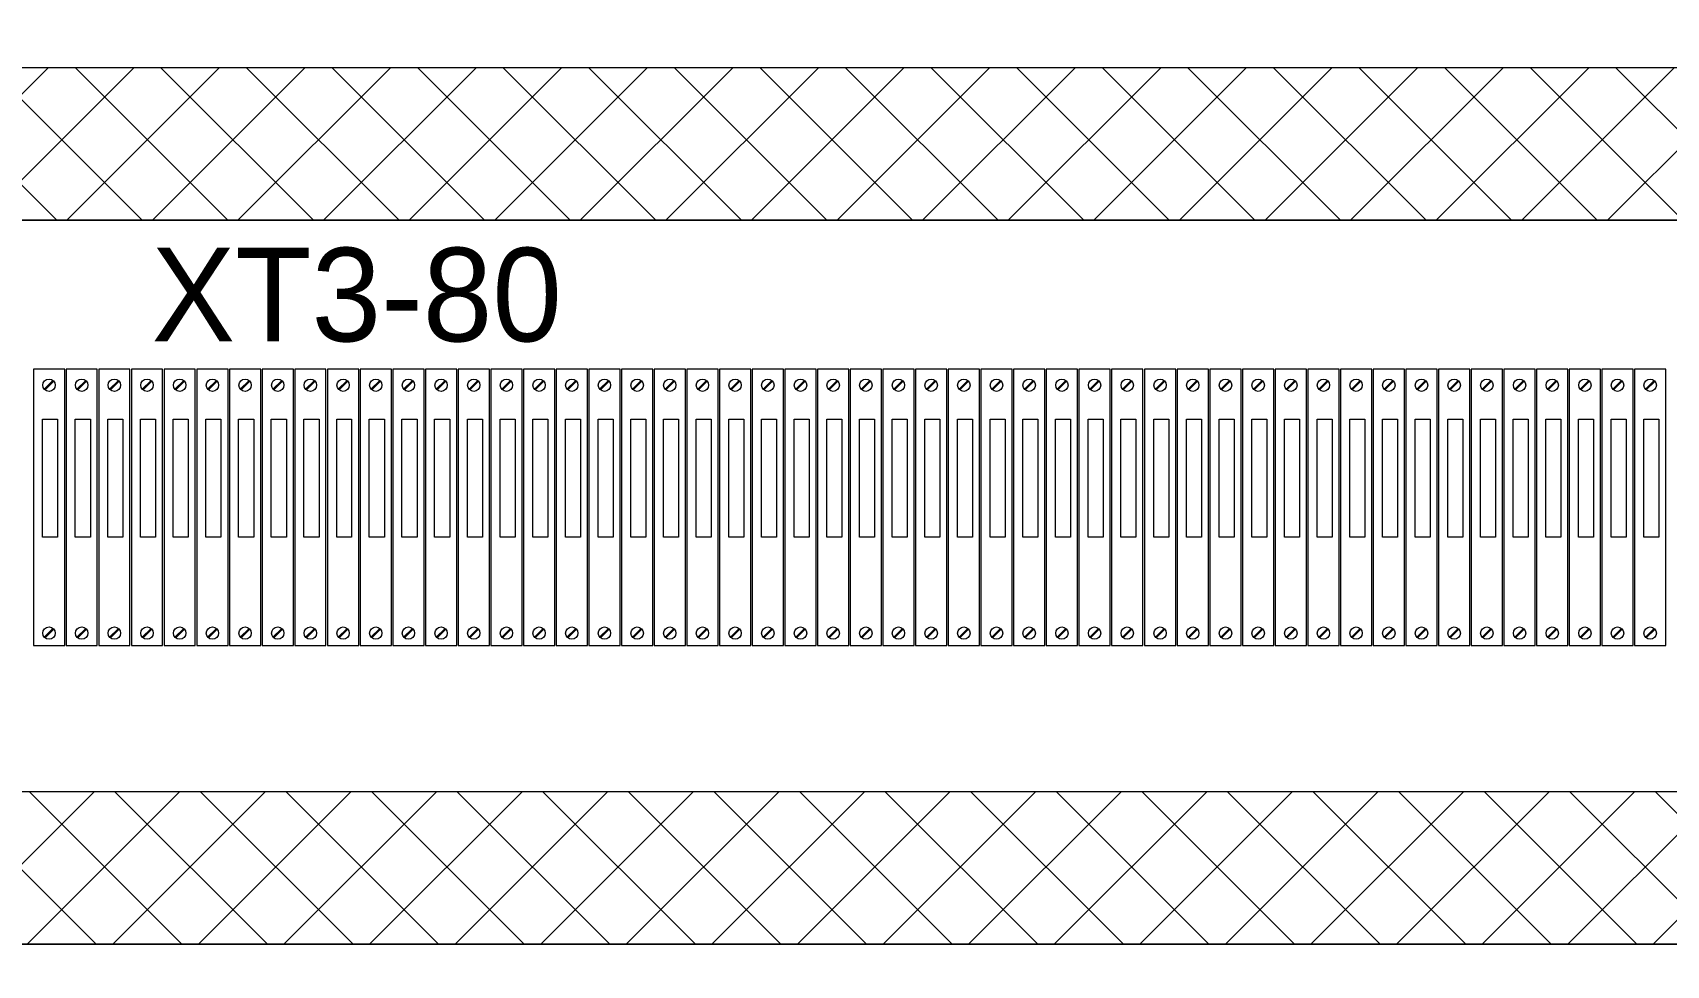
# Model space of a CAD drawing. Header units: millimetres. Extents: x 32626 to 72822, y 60047 to 123188.
# Drawn here: x 38763.5 to 39020.7, y 65049.5 to 65196.4 of the extents above; entities that cross this region are included whole.
import ezdxf

# ---------------------------------------------------------------- set-up
doc = ezdxf.new("R2010")
doc.units = ezdxf.units.MM
doc.header["$LTSCALE"] = 10
doc.layers.add('1轮廓实线层', color=7, linetype='Continuous', lineweight=18)
doc.layers.add('6文字层', color=3, linetype='Continuous', lineweight=18)
doc.styles.add('样式 1', font='SIMYOU.TTF', dxfattribs={"width": 0.75})

msp = doc.modelspace()

# ---------------------------------------------------------------- hatches: boundary and pattern name
at = {"layer": '1轮廓实线层'}
h = msp.add_hatch(dxfattribs=at)
h.set_pattern_fill('ANSI37', color=256, scale=3, style=0)
h.set_pattern_definition([(45, (7301.284, -2091.581), (-6.7351921, 6.7351921), []), (135, (7301.284, -2091.581), (-6.7351921, -6.7351921), [])])
h.paths.add_polyline_path([(38725.51, 64927.13), (38725.51, 65322.25), (39458.98, 65322.25), (39458.98, 64927.13)])
h.paths.add_polyline_path([(38748.93, 65298.85), (39435.56, 65298.85), (39435.56, 65190.85), (38748.93, 65190.85)], flags=16)
h.paths.add_polyline_path([(38748.91, 65166.85), (39435.58, 65166.85), (39435.58, 65076.85), (38748.91, 65076.85)], flags=16)
h.paths.add_polyline_path([(38748.91, 65052.85), (39435.58, 65052.85), (39435.58, 64951.12), (38748.91, 64951.12)], flags=16)

# ---------------------------------------------------------------- linework, layer by layer
for p, q in [((39194.98, 65190.85), (38748.91, 65190.85)), ((39435.56, 65190.85), (38748.93, 65190.85)), ((39194.98, 65166.85), (38748.91, 65166.85)), ((38748.91, 65166.85), (39435.58, 65166.85)), ((39194.98, 65076.85), (38748.91, 65076.85)), ((39435.58, 65076.85), (38748.91, 65076.85)), ((39194.98, 65052.85), (38748.91, 65052.85)), ((38748.91, 65052.85), (39435.58, 65052.85))]:
    msp.add_line(p, q, dxfattribs=at)
at = {"layer": '1轮廓实线层', "lineweight": 13}
for p, q in [((38768.57, 65143.41), (38763.65, 65143.41)), ((38763.65, 65143.41), (38763.65, 65099.91)), ((38768.57, 65099.91), (38768.57, 65143.41)), ((38773.71, 65143.41), (38768.79, 65143.41)), ((38768.79, 65143.41), (38768.79, 65099.91)), ((38773.71, 65099.91), (38773.71, 65143.41)), ((38778.85, 65143.41), (38773.93, 65143.41)), ((38773.93, 65143.41), (38773.93, 65099.91)), ((38778.85, 65099.91), (38778.85, 65143.41)), ((38783.99, 65143.41), (38779.07, 65143.41)), ((38779.07, 65143.41), (38779.07, 65099.91)), ((38783.99, 65099.91), (38783.99, 65143.41)), ((38789.13, 65143.41), (38784.21, 65143.41)), ((38784.21, 65143.41), (38784.21, 65099.91)), ((38789.13, 65099.91), (38789.13, 65143.41)), ((38794.28, 65143.41), (38789.36, 65143.41)), ((38789.36, 65143.41), (38789.36, 65099.91)), ((38794.28, 65099.91), (38794.28, 65143.41)), ((38799.42, 65143.41), (38794.5, 65143.41)), ((38794.5, 65143.41), (38794.5, 65099.91)), ((38799.42, 65099.91), (38799.42, 65143.41)), ((38804.56, 65143.41), (38799.64, 65143.41)), ((38799.64, 65143.41), (38799.64, 65099.91)), ((38804.56, 65099.91), (38804.56, 65143.41)), ((38809.7, 65143.41), (38804.78, 65143.41)), ((38804.78, 65143.41), (38804.78, 65099.91)), ((38809.7, 65099.91), (38809.7, 65143.41)), ((38814.85, 65143.41), (38809.93, 65143.41)), ((38809.93, 65143.41), (38809.93, 65099.91)), ((38814.85, 65099.91), (38814.85, 65143.41)), ((38819.99, 65143.41), (38815.07, 65143.41)), ((38815.07, 65143.41), (38815.07, 65099.91)), ((38819.99, 65099.91), (38819.99, 65143.41)), ((38825.13, 65143.41), (38820.21, 65143.41)), ((38820.21, 65143.41), (38820.21, 65099.91)), ((38825.13, 65099.91), (38825.13, 65143.41)), ((38830.27, 65143.41), (38825.35, 65143.41)), ((38825.35, 65143.41), (38825.35, 65099.91)), ((38830.27, 65099.91), (38830.27, 65143.41)), ((38835.42, 65143.41), (38830.5, 65143.41)), ((38830.5, 65143.41), (38830.5, 65099.91)), ((38835.42, 65099.91), (38835.42, 65143.41)), ((38840.56, 65143.41), (38835.64, 65143.41)), ((38835.64, 65143.41), (38835.64, 65099.91)), ((38840.56, 65099.91), (38840.56, 65143.41)), ((38845.7, 65143.41), (38840.78, 65143.41)), ((38840.78, 65143.41), (38840.78, 65099.91)), ((38845.7, 65099.91), (38845.7, 65143.41)), ((38850.84, 65143.41), (38845.92, 65143.41)), ((38845.92, 65143.41), (38845.92, 65099.91)), ((38850.84, 65099.91), (38850.84, 65143.41)), ((38855.98, 65143.41), (38851.06, 65143.41)), ((38851.06, 65143.41), (38851.06, 65099.91)), ((38855.98, 65099.91), (38855.98, 65143.41)), ((38861.13, 65143.41), (38856.21, 65143.41)), ((38856.21, 65143.41), (38856.21, 65099.91)), ((38861.13, 65099.91), (38861.13, 65143.41)), ((38866.27, 65143.41), (38861.35, 65143.41)), ((38861.35, 65143.41), (38861.35, 65099.91)), ((38866.27, 65099.91), (38866.27, 65143.41)), ((38871.41, 65143.41), (38866.49, 65143.41)), ((38866.49, 65143.41), (38866.49, 65099.91)), ((38871.41, 65099.91), (38871.41, 65143.41)), ((38876.55, 65143.41), (38871.63, 65143.41)), ((38871.63, 65143.41), (38871.63, 65099.91)), ((38876.55, 65099.91), (38876.55, 65143.41)), ((38881.7, 65143.41), (38876.78, 65143.41)), ((38876.78, 65143.41), (38876.78, 65099.91)), ((38881.7, 65099.91), (38881.7, 65143.41)), ((38886.84, 65143.41), (38881.92, 65143.41)), ((38881.92, 65143.41), (38881.92, 65099.91)), ((38886.84, 65099.91), (38886.84, 65143.41)), ((38891.98, 65143.41), (38887.06, 65143.41)), ((38887.06, 65143.41), (38887.06, 65099.91)), ((38891.98, 65099.91), (38891.98, 65143.41)), ((38897.12, 65143.41), (38892.2, 65143.41)), ((38892.2, 65143.41), (38892.2, 65099.91)), ((38897.12, 65099.91), (38897.12, 65143.41)), ((38902.26, 65143.41), (38897.34, 65143.41)), ((38897.34, 65143.41), (38897.34, 65099.91)), ((38902.26, 65099.91), (38902.26, 65143.41)), ((38907.41, 65143.41), (38902.49, 65143.41)), ((38902.49, 65143.41), (38902.49, 65099.91)), ((38907.41, 65099.91), (38907.41, 65143.41)), ((38912.55, 65143.41), (38907.63, 65143.41)), ((38907.63, 65143.41), (38907.63, 65099.91)), ((38912.55, 65099.91), (38912.55, 65143.41)), ((38917.69, 65143.41), (38912.77, 65143.41)), ((38912.77, 65143.41), (38912.77, 65099.91)), ((38917.69, 65099.91), (38917.69, 65143.41)), ((38922.83, 65143.41), (38917.91, 65143.41)), ((38917.91, 65143.41), (38917.91, 65099.91)), ((38922.83, 65099.91), (38922.83, 65143.41)), ((38927.98, 65143.41), (38923.06, 65143.41)), ((38923.06, 65143.41), (38923.06, 65099.91)), ((38927.98, 65099.91), (38927.98, 65143.41)), ((38933.12, 65143.41), (38928.2, 65143.41)), ((38928.2, 65143.41), (38928.2, 65099.91)), ((38933.12, 65099.91), (38933.12, 65143.41)), ((38938.26, 65143.41), (38933.34, 65143.41)), ((38933.34, 65143.41), (38933.34, 65099.91)), ((38938.26, 65099.91), (38938.26, 65143.41)), ((38943.44, 65143.41), (38938.52, 65143.41)), ((38938.52, 65143.41), (38938.52, 65099.91)), ((38943.44, 65099.91), (38943.44, 65143.41)), ((38948.58, 65143.41), (38943.66, 65143.41)), ((38943.66, 65143.41), (38943.66, 65099.91)), ((38948.58, 65099.91), (38948.58, 65143.41)), ((38953.73, 65143.41), (38948.81, 65143.41)), ((38948.81, 65143.41), (38948.81, 65099.91)), ((38953.73, 65099.91), (38953.73, 65143.41)), ((38958.87, 65143.41), (38953.95, 65143.41)), ((38953.95, 65143.41), (38953.95, 65099.91)), ((38958.87, 65099.91), (38958.87, 65143.41)), ((38964.01, 65143.41), (38959.09, 65143.41)), ((38959.09, 65143.41), (38959.09, 65099.91)), ((38964.01, 65099.91), (38964.01, 65143.41)), ((38969.15, 65143.41), (38964.23, 65143.41)), ((38964.23, 65143.41), (38964.23, 65099.91)), ((38969.15, 65099.91), (38969.15, 65143.41)), ((38974.29, 65143.41), (38969.37, 65143.41)), ((38969.37, 65143.41), (38969.37, 65099.91)), ((38974.29, 65099.91), (38974.29, 65143.41)), ((38979.44, 65143.41), (38974.52, 65143.41)), ((38974.52, 65143.41), (38974.52, 65099.91)), ((38979.44, 65099.91), (38979.44, 65143.41)), ((38984.58, 65143.41), (38979.66, 65143.41)), ((38979.66, 65143.41), (38979.66, 65099.91)), ((38984.58, 65099.91), (38984.58, 65143.41)), ((38989.72, 65143.41), (38984.8, 65143.41)), ((38984.8, 65143.41), (38984.8, 65099.91)), ((38989.72, 65099.91), (38989.72, 65143.41)), ((38994.86, 65143.41), (38989.94, 65143.41)), ((38989.94, 65143.41), (38989.94, 65099.91)), ((38994.86, 65099.91), (38994.86, 65143.41)), ((39000.01, 65143.41), (38995.09, 65143.41)), ((38995.09, 65143.41), (38995.09, 65099.91)), ((39000.01, 65099.91), (39000.01, 65143.41)), ((39005.15, 65143.41), (39000.23, 65143.41)), ((39000.23, 65143.41), (39000.23, 65099.91)), ((39005.15, 65099.91), (39005.15, 65143.41)), ((39010.29, 65143.41), (39005.37, 65143.41)), ((39005.37, 65143.41), (39005.37, 65099.91)), ((39010.29, 65099.91), (39010.29, 65143.41)), ((39015.43, 65143.41), (39010.51, 65143.41)), ((39010.51, 65143.41), (39010.51, 65099.91)), ((39015.43, 65099.91), (39015.43, 65143.41)), ((39020.57, 65143.41), (39015.65, 65143.41)), ((39015.65, 65143.41), (39015.65, 65099.91)), ((39020.57, 65099.91), (39020.57, 65143.41)), ((38765.36, 65140.25), (38766.73, 65141.63)), ((38765.48, 65140.13), (38766.86, 65141.51)), ((38770.5, 65140.25), (38771.88, 65141.63)), ((38770.62, 65140.13), (38772, 65141.51)), ((38775.64, 65140.25), (38777.02, 65141.63)), ((38775.76, 65140.13), (38777.14, 65141.51)), ((38780.78, 65140.25), (38782.16, 65141.63)), ((38780.9, 65140.13), (38782.28, 65141.51)), ((38785.92, 65140.25), (38787.3, 65141.63)), ((38786.05, 65140.13), (38787.42, 65141.51)), ((38791.07, 65140.25), (38792.45, 65141.63)), ((38791.19, 65140.13), (38792.57, 65141.51)), ((38796.21, 65140.25), (38797.59, 65141.63)), ((38796.33, 65140.13), (38797.71, 65141.51)), ((38801.35, 65140.25), (38802.73, 65141.63)), ((38801.47, 65140.13), (38802.85, 65141.51)), ((38806.49, 65140.25), (38807.87, 65141.63)), ((38806.61, 65140.13), (38807.99, 65141.51)), ((38811.64, 65140.25), (38813.02, 65141.63)), ((38811.76, 65140.13), (38813.14, 65141.51)), ((38816.78, 65140.25), (38818.16, 65141.63)), ((38816.9, 65140.13), (38818.28, 65141.51)), ((38821.92, 65140.25), (38823.3, 65141.63)), ((38822.04, 65140.13), (38823.42, 65141.51)), ((38827.06, 65140.25), (38828.44, 65141.63)), ((38827.18, 65140.13), (38828.56, 65141.51)), ((38832.21, 65140.25), (38833.58, 65141.63)), ((38832.33, 65140.13), (38833.71, 65141.51)), ((38837.35, 65140.25), (38838.73, 65141.63)), ((38837.47, 65140.13), (38838.85, 65141.51)), ((38842.49, 65140.25), (38843.87, 65141.63)), ((38842.61, 65140.13), (38843.99, 65141.51)), ((38847.63, 65140.25), (38849.01, 65141.63)), ((38847.75, 65140.13), (38849.13, 65141.51)), ((38852.77, 65140.25), (38854.15, 65141.63)), ((38852.9, 65140.13), (38854.27, 65141.51)), ((38857.92, 65140.25), (38859.3, 65141.63)), ((38858.04, 65140.13), (38859.42, 65141.51)), ((38863.06, 65140.25), (38864.44, 65141.63)), ((38863.18, 65140.13), (38864.56, 65141.51)), ((38868.2, 65140.25), (38869.58, 65141.63)), ((38868.32, 65140.13), (38869.7, 65141.51)), ((38873.34, 65140.25), (38874.72, 65141.63)), ((38873.46, 65140.13), (38874.84, 65141.51)), ((38878.49, 65140.25), (38879.86, 65141.63)), ((38878.61, 65140.13), (38879.99, 65141.51)), ((38883.63, 65140.25), (38885.01, 65141.63)), ((38883.75, 65140.13), (38885.13, 65141.51)), ((38888.77, 65140.25), (38890.15, 65141.63)), ((38888.89, 65140.13), (38890.27, 65141.51)), ((38893.91, 65140.25), (38895.29, 65141.63)), ((38894.03, 65140.13), (38895.41, 65141.51)), ((38899.05, 65140.25), (38900.43, 65141.63)), ((38899.18, 65140.13), (38900.55, 65141.51)), ((38904.2, 65140.25), (38905.58, 65141.63)), ((38904.32, 65140.13), (38905.7, 65141.51)), ((38909.34, 65140.25), (38910.72, 65141.63)), ((38909.46, 65140.13), (38910.84, 65141.51)), ((38914.48, 65140.25), (38915.86, 65141.63)), ((38914.6, 65140.13), (38915.98, 65141.51)), ((38919.62, 65140.25), (38921, 65141.63)), ((38919.74, 65140.13), (38921.12, 65141.51)), ((38924.77, 65140.25), (38926.15, 65141.63)), ((38924.89, 65140.13), (38926.27, 65141.51)), ((38929.91, 65140.25), (38931.29, 65141.63)), ((38930.03, 65140.13), (38931.41, 65141.51)), ((38935.05, 65140.25), (38936.43, 65141.63)), ((38935.17, 65140.13), (38936.55, 65141.51)), ((38940.23, 65140.25), (38941.61, 65141.63)), ((38940.35, 65140.13), (38941.73, 65141.51)), ((38945.37, 65140.25), (38946.75, 65141.63)), ((38945.49, 65140.13), (38946.87, 65141.51)), ((38950.52, 65140.25), (38951.89, 65141.63)), ((38950.64, 65140.13), (38952.02, 65141.51)), ((38955.66, 65140.25), (38957.04, 65141.63)), ((38955.78, 65140.13), (38957.16, 65141.51)), ((38960.8, 65140.25), (38962.18, 65141.63)), ((38960.92, 65140.13), (38962.3, 65141.51)), ((38965.94, 65140.25), (38967.32, 65141.63)), ((38966.06, 65140.13), (38967.44, 65141.51)), ((38971.08, 65140.25), (38972.46, 65141.63)), ((38971.21, 65140.13), (38972.58, 65141.51)), ((38976.23, 65140.25), (38977.61, 65141.63)), ((38976.35, 65140.13), (38977.73, 65141.51)), ((38981.37, 65140.25), (38982.75, 65141.63)), ((38981.49, 65140.13), (38982.87, 65141.51)), ((38986.51, 65140.25), (38987.89, 65141.63)), ((38986.63, 65140.13), (38988.01, 65141.51)), ((38991.65, 65140.25), (38993.03, 65141.63)), ((38991.77, 65140.13), (38993.15, 65141.51)), ((38996.8, 65140.25), (38998.18, 65141.63)), ((38996.92, 65140.13), (38998.3, 65141.51)), ((39001.94, 65140.25), (39003.32, 65141.63)), ((39002.06, 65140.13), (39003.44, 65141.51)), ((39007.08, 65140.25), (39008.46, 65141.63)), ((39007.2, 65140.13), (39008.58, 65141.51)), ((39012.22, 65140.25), (39013.6, 65141.63)), ((39012.34, 65140.13), (39013.72, 65141.51)), ((39017.37, 65140.25), (39018.74, 65141.63)), ((39017.49, 65140.13), (39018.87, 65141.51)), ((38765.36, 65101.23), (38766.73, 65102.6)), ((38765.48, 65101.1), (38766.86, 65102.48)), ((38770.5, 65101.23), (38771.88, 65102.6)), ((38770.62, 65101.1), (38772, 65102.48)), ((38775.64, 65101.23), (38777.02, 65102.6)), ((38775.76, 65101.1), (38777.14, 65102.48)), ((38780.78, 65101.23), (38782.16, 65102.6)), ((38780.9, 65101.1), (38782.28, 65102.48)), ((38785.92, 65101.23), (38787.3, 65102.6)), ((38786.05, 65101.1), (38787.42, 65102.48)), ((38791.07, 65101.23), (38792.45, 65102.6)), ((38791.19, 65101.1), (38792.57, 65102.48)), ((38796.21, 65101.23), (38797.59, 65102.6)), ((38796.33, 65101.1), (38797.71, 65102.48)), ((38801.35, 65101.23), (38802.73, 65102.6)), ((38801.47, 65101.1), (38802.85, 65102.48)), ((38806.49, 65101.23), (38807.87, 65102.6)), ((38806.61, 65101.1), (38807.99, 65102.48)), ((38811.64, 65101.23), (38813.02, 65102.6)), ((38811.76, 65101.1), (38813.14, 65102.48)), ((38816.78, 65101.23), (38818.16, 65102.6)), ((38816.9, 65101.1), (38818.28, 65102.48)), ((38821.92, 65101.23), (38823.3, 65102.6)), ((38822.04, 65101.1), (38823.42, 65102.48)), ((38827.06, 65101.23), (38828.44, 65102.6)), ((38827.18, 65101.1), (38828.56, 65102.48)), ((38832.21, 65101.23), (38833.58, 65102.6)), ((38832.33, 65101.1), (38833.71, 65102.48)), ((38837.35, 65101.23), (38838.73, 65102.6)), ((38837.47, 65101.1), (38838.85, 65102.48)), ((38842.49, 65101.23), (38843.87, 65102.6)), ((38842.61, 65101.1), (38843.99, 65102.48)), ((38847.63, 65101.23), (38849.01, 65102.6)), ((38847.75, 65101.1), (38849.13, 65102.48)), ((38852.77, 65101.23), (38854.15, 65102.6)), ((38852.9, 65101.1), (38854.27, 65102.48)), ((38857.92, 65101.23), (38859.3, 65102.6)), ((38858.04, 65101.1), (38859.42, 65102.48)), ((38863.06, 65101.23), (38864.44, 65102.6)), ((38863.18, 65101.1), (38864.56, 65102.48)), ((38868.2, 65101.23), (38869.58, 65102.6)), ((38868.32, 65101.1), (38869.7, 65102.48)), ((38873.34, 65101.23), (38874.72, 65102.6)), ((38873.46, 65101.1), (38874.84, 65102.48)), ((38878.49, 65101.23), (38879.86, 65102.6)), ((38878.61, 65101.1), (38879.99, 65102.48)), ((38883.63, 65101.23), (38885.01, 65102.6)), ((38883.75, 65101.1), (38885.13, 65102.48)), ((38888.77, 65101.23), (38890.15, 65102.6)), ((38888.89, 65101.1), (38890.27, 65102.48)), ((38893.91, 65101.23), (38895.29, 65102.6)), ((38894.03, 65101.1), (38895.41, 65102.48)), ((38899.05, 65101.23), (38900.43, 65102.6)), ((38899.18, 65101.1), (38900.55, 65102.48)), ((38904.2, 65101.23), (38905.58, 65102.6)), ((38904.32, 65101.1), (38905.7, 65102.48)), ((38909.34, 65101.23), (38910.72, 65102.6)), ((38909.46, 65101.1), (38910.84, 65102.48)), ((38914.48, 65101.23), (38915.86, 65102.6)), ((38914.6, 65101.1), (38915.98, 65102.48)), ((38919.62, 65101.23), (38921, 65102.6)), ((38919.74, 65101.1), (38921.12, 65102.48)), ((38924.77, 65101.23), (38926.15, 65102.6)), ((38924.89, 65101.1), (38926.27, 65102.48)), ((38929.91, 65101.23), (38931.29, 65102.6)), ((38930.03, 65101.1), (38931.41, 65102.48)), ((38935.05, 65101.23), (38936.43, 65102.6)), ((38935.17, 65101.1), (38936.55, 65102.48)), ((38940.23, 65101.23), (38941.61, 65102.6)), ((38940.35, 65101.1), (38941.73, 65102.48)), ((38945.37, 65101.23), (38946.75, 65102.6)), ((38945.49, 65101.1), (38946.87, 65102.48)), ((38950.52, 65101.23), (38951.89, 65102.6)), ((38950.64, 65101.1), (38952.02, 65102.48)), ((38955.66, 65101.23), (38957.04, 65102.6)), ((38955.78, 65101.1), (38957.16, 65102.48)), ((38960.8, 65101.23), (38962.18, 65102.6)), ((38960.92, 65101.1), (38962.3, 65102.48)), ((38965.94, 65101.23), (38967.32, 65102.6)), ((38966.06, 65101.1), (38967.44, 65102.48)), ((38971.08, 65101.23), (38972.46, 65102.6)), ((38971.21, 65101.1), (38972.58, 65102.48)), ((38976.23, 65101.23), (38977.61, 65102.6)), ((38976.35, 65101.1), (38977.73, 65102.48)), ((38981.37, 65101.23), (38982.75, 65102.6)), ((38981.49, 65101.1), (38982.87, 65102.48)), ((38986.51, 65101.23), (38987.89, 65102.6)), ((38986.63, 65101.1), (38988.01, 65102.48)), ((38991.65, 65101.23), (38993.03, 65102.6)), ((38991.77, 65101.1), (38993.15, 65102.48)), ((38996.8, 65101.23), (38998.18, 65102.6)), ((38996.92, 65101.1), (38998.3, 65102.48)), ((39001.94, 65101.23), (39003.32, 65102.6)), ((39002.06, 65101.1), (39003.44, 65102.48)), ((39007.08, 65101.23), (39008.46, 65102.6)), ((39007.2, 65101.1), (39008.58, 65102.48)), ((39012.22, 65101.23), (39013.6, 65102.6)), ((39012.34, 65101.1), (39013.72, 65102.48)), ((39017.37, 65101.23), (39018.74, 65102.6)), ((39017.49, 65101.1), (39018.87, 65102.48)), ((38763.65, 65099.91), (38768.57, 65099.91)), ((38768.79, 65099.91), (38773.71, 65099.91)), ((38773.93, 65099.91), (38778.85, 65099.91)), ((38779.07, 65099.91), (38783.99, 65099.91)), ((38784.21, 65099.91), (38789.13, 65099.91)), ((38789.36, 65099.91), (38794.28, 65099.91)), ((38794.5, 65099.91), (38799.42, 65099.91)), ((38799.64, 65099.91), (38804.56, 65099.91)), ((38804.78, 65099.91), (38809.7, 65099.91)), ((38809.93, 65099.91), (38814.85, 65099.91)), ((38815.07, 65099.91), (38819.99, 65099.91)), ((38820.21, 65099.91), (38825.13, 65099.91)), ((38825.35, 65099.91), (38830.27, 65099.91)), ((38830.5, 65099.91), (38835.42, 65099.91)), ((38835.64, 65099.91), (38840.56, 65099.91)), ((38840.78, 65099.91), (38845.7, 65099.91)), ((38845.92, 65099.91), (38850.84, 65099.91)), ((38851.06, 65099.91), (38855.98, 65099.91)), ((38856.21, 65099.91), (38861.13, 65099.91)), ((38861.35, 65099.91), (38866.27, 65099.91)), ((38866.49, 65099.91), (38871.41, 65099.91)), ((38871.63, 65099.91), (38876.55, 65099.91)), ((38876.78, 65099.91), (38881.7, 65099.91)), ((38881.92, 65099.91), (38886.84, 65099.91)), ((38887.06, 65099.91), (38891.98, 65099.91)), ((38892.2, 65099.91), (38897.12, 65099.91)), ((38897.34, 65099.91), (38902.26, 65099.91)), ((38902.49, 65099.91), (38907.41, 65099.91)), ((38907.63, 65099.91), (38912.55, 65099.91)), ((38912.77, 65099.91), (38917.69, 65099.91)), ((38917.91, 65099.91), (38922.83, 65099.91)), ((38923.06, 65099.91), (38927.98, 65099.91)), ((38928.2, 65099.91), (38933.12, 65099.91)), ((38933.34, 65099.91), (38938.26, 65099.91)), ((38938.52, 65099.91), (38943.44, 65099.91)), ((38943.66, 65099.91), (38948.58, 65099.91)), ((38948.81, 65099.91), (38953.73, 65099.91)), ((38953.95, 65099.91), (38958.87, 65099.91)), ((38959.09, 65099.91), (38964.01, 65099.91)), ((38964.23, 65099.91), (38969.15, 65099.91)), ((38969.37, 65099.91), (38974.29, 65099.91)), ((38974.52, 65099.91), (38979.44, 65099.91)), ((38979.66, 65099.91), (38984.58, 65099.91)), ((38984.8, 65099.91), (38989.72, 65099.91)), ((38989.94, 65099.91), (38994.86, 65099.91)), ((38995.09, 65099.91), (39000.01, 65099.91)), ((39000.23, 65099.91), (39005.15, 65099.91)), ((39005.37, 65099.91), (39010.29, 65099.91)), ((39010.51, 65099.91), (39015.43, 65099.91)), ((39015.65, 65099.91), (39020.57, 65099.91))]:
    msp.add_line(p, q, dxfattribs=at)
for points in [[(38765.1, 65135.52), (38767.46, 65135.52), (38767.46, 65116.95), (38765.1, 65116.95)], [(38770.24, 65135.52), (38772.61, 65135.52), (38772.61, 65116.95), (38770.24, 65116.95)], [(38775.38, 65135.52), (38777.75, 65135.52), (38777.75, 65116.95), (38775.38, 65116.95)], [(38780.52, 65135.52), (38782.89, 65135.52), (38782.89, 65116.95), (38780.52, 65116.95)], [(38785.67, 65135.52), (38788.03, 65135.52), (38788.03, 65116.95), (38785.67, 65116.95)], [(38790.81, 65135.52), (38793.17, 65135.52), (38793.17, 65116.95), (38790.81, 65116.95)], [(38795.95, 65135.52), (38798.32, 65135.52), (38798.32, 65116.95), (38795.95, 65116.95)], [(38801.09, 65135.52), (38803.46, 65135.52), (38803.46, 65116.95), (38801.09, 65116.95)], [(38806.23, 65135.52), (38808.6, 65135.52), (38808.6, 65116.95), (38806.23, 65116.95)], [(38811.38, 65135.52), (38813.74, 65135.52), (38813.74, 65116.95), (38811.38, 65116.95)], [(38816.52, 65135.52), (38818.89, 65135.52), (38818.89, 65116.95), (38816.52, 65116.95)], [(38821.66, 65135.52), (38824.03, 65135.52), (38824.03, 65116.95), (38821.66, 65116.95)], [(38826.8, 65135.52), (38829.17, 65135.52), (38829.17, 65116.95), (38826.8, 65116.95)], [(38831.95, 65135.52), (38834.31, 65135.52), (38834.31, 65116.95), (38831.95, 65116.95)], [(38837.09, 65135.52), (38839.46, 65135.52), (38839.46, 65116.95), (38837.09, 65116.95)], [(38842.23, 65135.52), (38844.6, 65135.52), (38844.6, 65116.95), (38842.23, 65116.95)], [(38847.37, 65135.52), (38849.74, 65135.52), (38849.74, 65116.95), (38847.37, 65116.95)], [(38852.52, 65135.52), (38854.88, 65135.52), (38854.88, 65116.95), (38852.52, 65116.95)], [(38857.66, 65135.52), (38860.02, 65135.52), (38860.02, 65116.95), (38857.66, 65116.95)], [(38862.8, 65135.52), (38865.17, 65135.52), (38865.17, 65116.95), (38862.8, 65116.95)], [(38867.94, 65135.52), (38870.31, 65135.52), (38870.31, 65116.95), (38867.94, 65116.95)], [(38873.08, 65135.52), (38875.45, 65135.52), (38875.45, 65116.95), (38873.08, 65116.95)], [(38878.23, 65135.52), (38880.59, 65135.52), (38880.59, 65116.95), (38878.23, 65116.95)], [(38883.37, 65135.52), (38885.74, 65135.52), (38885.74, 65116.95), (38883.37, 65116.95)], [(38888.51, 65135.52), (38890.88, 65135.52), (38890.88, 65116.95), (38888.51, 65116.95)], [(38893.65, 65135.52), (38896.02, 65135.52), (38896.02, 65116.95), (38893.65, 65116.95)], [(38898.8, 65135.52), (38901.16, 65135.52), (38901.16, 65116.95), (38898.8, 65116.95)], [(38903.94, 65135.52), (38906.3, 65135.52), (38906.3, 65116.95), (38903.94, 65116.95)], [(38909.08, 65135.52), (38911.45, 65135.52), (38911.45, 65116.95), (38909.08, 65116.95)], [(38914.22, 65135.52), (38916.59, 65135.52), (38916.59, 65116.95), (38914.22, 65116.95)], [(38919.36, 65135.52), (38921.73, 65135.52), (38921.73, 65116.95), (38919.36, 65116.95)], [(38924.51, 65135.52), (38926.87, 65135.52), (38926.87, 65116.95), (38924.51, 65116.95)], [(38929.65, 65135.52), (38932.02, 65135.52), (38932.02, 65116.95), (38929.65, 65116.95)], [(38934.79, 65135.52), (38937.16, 65135.52), (38937.16, 65116.95), (38934.79, 65116.95)], [(38939.97, 65135.52), (38942.34, 65135.52), (38942.34, 65116.95), (38939.97, 65116.95)], [(38945.11, 65135.52), (38947.48, 65135.52), (38947.48, 65116.95), (38945.11, 65116.95)], [(38950.26, 65135.52), (38952.62, 65135.52), (38952.62, 65116.95), (38950.26, 65116.95)], [(38955.4, 65135.52), (38957.77, 65135.52), (38957.77, 65116.95), (38955.4, 65116.95)], [(38960.54, 65135.52), (38962.91, 65135.52), (38962.91, 65116.95), (38960.54, 65116.95)], [(38965.68, 65135.52), (38968.05, 65135.52), (38968.05, 65116.95), (38965.68, 65116.95)], [(38970.83, 65135.52), (38973.19, 65135.52), (38973.19, 65116.95), (38970.83, 65116.95)], [(38975.97, 65135.52), (38978.33, 65135.52), (38978.33, 65116.95), (38975.97, 65116.95)], [(38981.11, 65135.52), (38983.48, 65135.52), (38983.48, 65116.95), (38981.11, 65116.95)], [(38986.25, 65135.52), (38988.62, 65135.52), (38988.62, 65116.95), (38986.25, 65116.95)], [(38991.39, 65135.52), (38993.76, 65135.52), (38993.76, 65116.95), (38991.39, 65116.95)], [(38996.54, 65135.52), (38998.9, 65135.52), (38998.9, 65116.95), (38996.54, 65116.95)], [(39001.68, 65135.52), (39004.05, 65135.52), (39004.05, 65116.95), (39001.68, 65116.95)], [(39006.82, 65135.52), (39009.19, 65135.52), (39009.19, 65116.95), (39006.82, 65116.95)], [(39011.96, 65135.52), (39014.33, 65135.52), (39014.33, 65116.95), (39011.96, 65116.95)], [(39017.11, 65135.52), (39019.47, 65135.52), (39019.47, 65116.95), (39017.11, 65116.95)]]:
    msp.add_lwpolyline(points, close=True, dxfattribs=at)
for centre in [(38766.11, 65140.88), (38771.25, 65140.88), (38776.39, 65140.88), (38781.53, 65140.88), (38786.67, 65140.88), (38791.82, 65140.88), (38796.96, 65140.88), (38802.1, 65140.88), (38807.24, 65140.88), (38812.39, 65140.88), (38817.53, 65140.88), (38822.67, 65140.88), (38827.81, 65140.88), (38832.96, 65140.88), (38838.1, 65140.88), (38843.24, 65140.88), (38848.38, 65140.88), (38853.52, 65140.88), (38858.67, 65140.88), (38863.81, 65140.88), (38868.95, 65140.88), (38874.09, 65140.88), (38879.24, 65140.88), (38884.38, 65140.88), (38889.52, 65140.88), (38894.66, 65140.88), (38899.8, 65140.88), (38904.95, 65140.88), (38910.09, 65140.88), (38915.23, 65140.88), (38920.37, 65140.88), (38925.52, 65140.88), (38930.66, 65140.88), (38935.8, 65140.88), (38940.98, 65140.88), (38946.12, 65140.88), (38951.27, 65140.88), (38956.41, 65140.88), (38961.55, 65140.88), (38966.69, 65140.88), (38971.83, 65140.88), (38976.98, 65140.88), (38982.12, 65140.88), (38987.26, 65140.88), (38992.4, 65140.88), (38997.55, 65140.88), (39002.69, 65140.88), (39007.83, 65140.88), (39012.97, 65140.88), (39018.11, 65140.88), (38766.11, 65101.85), (38771.25, 65101.85), (38776.39, 65101.85), (38781.53, 65101.85), (38786.67, 65101.85), (38791.82, 65101.85), (38796.96, 65101.85), (38802.1, 65101.85), (38807.24, 65101.85), (38812.39, 65101.85), (38817.53, 65101.85), (38822.67, 65101.85), (38827.81, 65101.85), (38832.96, 65101.85), (38838.1, 65101.85), (38843.24, 65101.85), (38848.38, 65101.85), (38853.52, 65101.85), (38858.67, 65101.85), (38863.81, 65101.85), (38868.95, 65101.85), (38874.09, 65101.85), (38879.24, 65101.85), (38884.38, 65101.85), (38889.52, 65101.85), (38894.66, 65101.85), (38899.8, 65101.85), (38904.95, 65101.85), (38910.09, 65101.85), (38915.23, 65101.85), (38920.37, 65101.85), (38925.52, 65101.85), (38930.66, 65101.85), (38935.8, 65101.85), (38940.98, 65101.85), (38946.12, 65101.85), (38951.27, 65101.85), (38956.41, 65101.85), (38961.55, 65101.85), (38966.69, 65101.85), (38971.83, 65101.85), (38976.98, 65101.85), (38982.12, 65101.85), (38987.26, 65101.85), (38992.4, 65101.85), (38997.55, 65101.85), (39002.69, 65101.85), (39007.83, 65101.85), (39012.97, 65101.85), (39018.11, 65101.85)]:
    msp.add_circle(centre, 0.975, dxfattribs=at)

# ---------------------------------------------------------------- texts
at = {"layer": '6文字层', "style": '样式 1'}
msp.add_text('XT3-80', height=14.725, dxfattribs=at).set_placement((38782.26, 65147.79))

doc.saveas('drawing.dxf')
